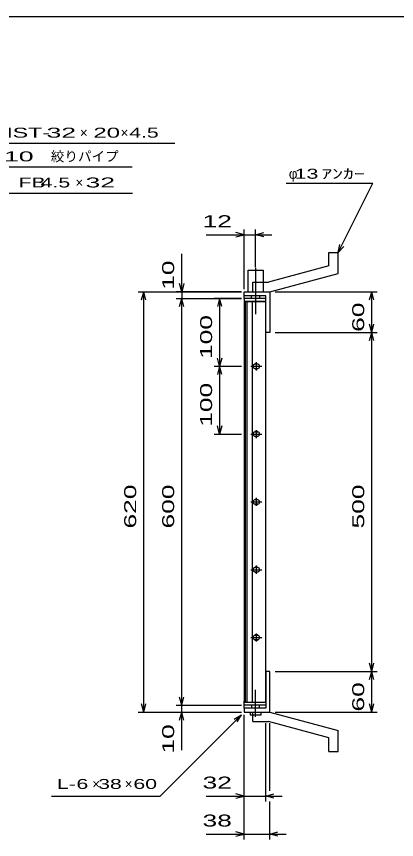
# Model space of a CAD drawing. Units: millimetres, scale not verified. Extents: x -1456 to 1385, y -1026 to 843.
# Drawn here: x -610 to -49, y -371 to 843 of the extents above; entities that cross this region are included whole.
import ezdxf
from ezdxf.enums import TextEntityAlignment as Align

# ---------------------------------------------------------------- set-up
doc = ezdxf.new("R2010")
doc.units = ezdxf.units.MM
doc.header["$LTSCALE"] = 8
doc.linetypes.add('LONG_DASHED_DOTTED', pattern=[15.25, 12, -1.5, 0.25, -1.5])
for name, color, linetype, lineweight in [('0_2', 150, 'Continuous', 25), ('16', 3, 'Continuous', 25), ('19', 6, 'Continuous', 25), ('22', 2, 'Continuous', 25)]:
    doc.layers.add(name, color=color, linetype=linetype, lineweight=lineweight)
doc.styles.add('ベクトル', font='')
doc.styles.get('ベクトル').set_extended_font_data('ベクトル')

msp = doc.modelspace()

# ---------------------------------------------------------------- linework, layer by layer
at = {"layer": '0_2'}
msp.add_line((-1383.2, 842.8), (1384.8, 842.8), dxfattribs=at)
at = {"layer": '16'}
for p, q in [((-241.8, 426.8), (-273.8, 426.8)), ((-273.8, 426.8), (-273.8, 422.3)), ((-241.8, 422.3), (-241.8, 426.8)), ((-273.8, 422.3), (-241.8, 422.3)), ((-273.8, 422.3), (-273.8, -168.7)), ((-241.8, 422.3), (-273.8, 422.3)), ((-272.3, 422.3), (-272.3, -168.7)), ((-269.3, -168.7), (-269.3, 422.3)), ((-261.8, 422.3), (-261.8, -168.7)), ((-241.8, -168.7), (-241.8, 422.3)), ((-253.8, 329.8), (-257.8, 329.8)), ((-255.8, 332.8), (-255.8, 320.8)), ((-263.8, 326.8), (-247.8, 326.8)), ((-257.8, 323.8), (-253.8, 323.8)), ((-255.8, 232.8), (-255.8, 220.8)), ((-263.8, 226.8), (-247.8, 226.8)), ((-253.8, 229.8), (-257.8, 229.8)), ((-257.8, 223.8), (-253.8, 223.8)), ((-263.8, 126.8), (-247.8, 126.8)), ((-253.8, 129.8), (-257.8, 129.8)), ((-257.8, 123.8), (-253.8, 123.8)), ((-255.8, 132.8), (-255.8, 120.8)), ((-263.8, 26.8), (-247.8, 26.8)), ((-253.8, 29.8), (-257.8, 29.8)), ((-255.8, 32.8), (-255.8, 20.8)), ((-257.8, 23.8), (-253.8, 23.8)), ((-253.8, -70.2), (-257.8, -70.2)), ((-255.8, -67.2), (-255.8, -79.2)), ((-263.8, -73.2), (-247.8, -73.2)), ((-257.8, -76.2), (-253.8, -76.2)), ((-273.8, -168.7), (-241.8, -168.7)), ((-273.8, -173.2), (-273.8, -168.7)), ((-273.8, -168.7), (-241.8, -168.7)), ((-241.8, -168.7), (-241.8, -173.2)), ((-241.8, -173.2), (-273.8, -173.2))]:
    msp.add_line(p, q, dxfattribs=at)
for centre, radius, start, end in [((-257.8, 326.8), 3, 90, 270), ((-255.8, 326.8), 4, 46.6, 133.4), ((-253.8, 326.8), 3, 270, 90), ((-255.8, 326.8), 4, 226.6, 313.4), ((-255.8, 226.8), 4, 46.6, 133.4), ((-257.8, 226.8), 3, 90, 270), ((-255.8, 226.8), 4, 226.6, 313.4), ((-253.8, 226.8), 3, 270, 90), ((-257.8, 126.8), 3, 90, 270), ((-255.8, 126.8), 4, 46.6, 133.4), ((-255.8, 126.8), 4, 226.6, 313.4), ((-253.8, 126.8), 3, 270, 90), ((-257.8, 26.8), 3, 90, 270), ((-255.8, 26.8), 4, 46.6, 133.4), ((-253.8, 26.8), 3, 270, 90), ((-255.8, 26.8), 4, 226.6, 313.4), ((-257.8, -73.2), 3, 90, 270), ((-255.8, -73.2), 4, 46.6, 133.4), ((-253.8, -73.2), 3, 270, 90), ((-255.8, -73.2), 4, 226.6, 313.4)]:
    msp.add_arc(centre, radius, start, end, dxfattribs=at)
at = {"layer": '19'}
for p, q in [((-148.8, 494.8), (-134.8, 494.8)), ((-148.8, 474.8), (-148.8, 494.8)), ((-134.8, 463.8), (-134.8, 494.8)), ((-148.8, 474.8), (-237.8, 450.8)), ((-267.8, 436.8), (-267.8, 468.8)), ((-267.8, 468.8), (-245.8, 468.8)), ((-245.8, 468.8), (-245.8, 436.8)), ((-235.8, 436.8), (-134.8, 463.8)), ((-260.8, 450.8), (-237.8, 450.8)), ((-260.8, 436.8), (-260.8, 450.8)), ((-273.8, 426.8), (-273.8, 436.8)), ((-273.8, 430.8), (-273.8, 436.8)), ((-273.8, 436.8), (-236.8, 436.8)), ((-241.8, 430.8), (-273.8, 430.8)), ((-262.8, 426.8), (-262.8, 430.8)), ((-260.8, 436.8), (-235.8, 436.8)), ((-250.8, 430.8), (-250.8, 426.8)), ((-241.8, 376.8), (-241.8, 430.8)), ((-236.8, 436.8), (-235.8, 435.8)), ((-235.8, 435.8), (-235.8, 376.8)), ((-235.8, 376.8), (-241.8, 376.8)), ((-235.8, -123.2), (-241.8, -123.2)), ((-241.8, -123.2), (-241.8, -177.2)), ((-235.8, -182.2), (-235.8, -123.2)), ((-273.8, -177.2), (-273.8, -167.2)), ((-273.8, -177.2), (-273.8, -183.2)), ((-241.8, -177.2), (-273.8, -177.2)), ((-262.8, -173.2), (-262.8, -177.2)), ((-250.8, -177.2), (-250.8, -173.2)), ((-273.8, -183.2), (-236.8, -183.2)), ((-264.8, -183.2), (-264.8, -187.2)), ((-264.8, -187.2), (-248.8, -187.2)), ((-260.8, -183.2), (-235.8, -183.2)), ((-260.8, -197.2), (-260.8, -183.2)), ((-248.8, -187.2), (-248.8, -183.2)), ((-236.8, -183.2), (-235.8, -182.2)), ((-235.8, -183.2), (-134.8, -210.2)), ((-260.8, -197.2), (-237.8, -197.2)), ((-148.8, -221.2), (-237.8, -197.2)), ((-134.8, -241.2), (-134.8, -210.2)), ((-148.8, -241.2), (-148.8, -221.2)), ((-148.8, -241.2), (-134.8, -241.2))]:
    msp.add_line(p, q, dxfattribs=at)
at = {"layer": '19', "linetype": 'LONG_DASHED_DOTTED'}
for p, q in [((-256.8, 471.8), (-256.8, 403.8)), ((-256.8, -190.2), (-256.8, -150.2))]:
    msp.add_line(p, q, dxfattribs=at)
at = {"layer": '22', "color": 4}
for p, q in [((-808.05, 655.8), (-376.05, 655.8)), ((-790.8, 620.8), (-438.8, 620.8)), ((-211.8, 596.8), (-83.8, 596.8)), ((-134.8, 494.8), (-83.8, 596.8)), ((-774.6, 582.3), (-438.6, 582.3)), ((-273.8, 520.8), (-285.8, 524)), ((-273.8, 440.8), (-273.8, 528.8)), ((-256.8, 472.8), (-256.8, 528.8)), ((-256.8, 520.8), (-244.8, 524)), ((-329.8, 520.8), (-273.8, 520.8)), ((-285.8, 517.6), (-273.8, 520.8)), ((-273.8, 520.8), (-256.8, 520.8)), ((-244.8, 517.6), (-256.8, 520.8)), ((-256.8, 520.8), (-232.8, 520.8)), ((-134.8, 494.8), (-132.4, 506.48)), ((-134.8, 494.8), (-126.8, 503.6)), ((-365.8, 436.8), (-365.8, 492.8)), ((-365.8, 436.8), (-369, 448.8)), ((-362.6, 448.8), (-365.8, 436.8)), ((-429.8, 436.8), (-277.8, 436.8)), ((-425, 424.8), (-421.8, 436.8)), ((-418.6, 424.8), (-421.8, 436.8)), ((-421.8, -183.2), (-421.8, 436.8)), ((-277.8, 436.8), (-373.8, 436.8)), ((-373.8, 426.8), (-277.8, 426.8)), ((-369, 414.8), (-365.8, 426.8)), ((-365.8, 436.8), (-365.8, 426.8)), ((-362.6, 414.8), (-365.8, 426.8)), ((-365.8, -173.2), (-365.8, 426.8)), ((-277.8, 426.8), (-317.8, 426.8)), ((-309.8, 426.8), (-313, 414.8)), ((-306.6, 414.8), (-309.8, 426.8)), ((-309.8, 426.8), (-309.8, 326.8)), ((-227.8, 436.8), (-77.4, 436.8)), ((-88.6, 424.8), (-85.4, 436.8)), ((-82.2, 424.8), (-85.4, 436.8)), ((-85.4, 376.8), (-85.4, 436.8)), ((-85.4, 376.8), (-88.6, 388.8)), ((-85.4, 376.8), (-82.2, 388.8)), ((-227.8, 376.8), (-77.4, 376.8)), ((-88.6, 364.8), (-85.4, 376.8)), ((-82.2, 364.8), (-85.4, 376.8)), ((-85.4, -123.2), (-85.4, 376.8)), ((-309.8, 326.8), (-313, 338.8)), ((-306.6, 338.8), (-309.8, 326.8)), ((-317.8, 326.8), (-277.8, 326.8)), ((-309.8, 326.8), (-313, 314.8)), ((-306.6, 314.8), (-309.8, 326.8)), ((-309.8, 326.8), (-309.8, 226.8)), ((-309.8, 226.8), (-313, 238.8)), ((-306.6, 238.8), (-309.8, 226.8)), ((-317.8, 226.8), (-277.8, 226.8)), ((-85.4, -123.2), (-88.6, -111.2)), ((-85.4, -123.2), (-82.2, -111.2)), ((-227.8, -123.2), (-77.4, -123.2)), ((-88.6, -135.2), (-85.4, -123.2)), ((-82.2, -135.2), (-85.4, -123.2)), ((-85.4, -183.2), (-85.4, -123.2)), ((-365.8, -173.2), (-369, -161.2)), ((-365.8, -173.2), (-362.6, -161.2)), ((-421.8, -183.2), (-425, -171.2)), ((-421.8, -183.2), (-418.6, -171.2)), ((-373.8, -173.2), (-277.8, -173.2)), ((-365.8, -183.2), (-365.8, -173.2)), ((-85.4, -183.2), (-88.6, -171.2)), ((-85.4, -183.2), (-82.2, -171.2)), ((-429.8, -183.2), (-277.8, -183.2)), ((-397.8, -307.2), (-277.8, -187.2)), ((-373.8, -183.2), (-277.8, -183.2)), ((-369, -195.2), (-365.8, -183.2)), ((-362.6, -195.2), (-365.8, -183.2)), ((-365.8, -239.2), (-365.8, -183.2)), ((-288.2, -193.6), (-277.8, -187.2)), ((-284.2, -197.6), (-277.8, -187.2)), ((-273.8, -315.2), (-273.8, -187.2)), ((-273.8, -371.2), (-273.8, -187.2)), ((-227.8, -183.2), (-77.4, -183.2)), ((-241.8, -315.2), (-241.8, -199.4)), ((-235.8, -299.2), (-235.8, -199.4)), ((-557.8, -307.2), (-397.8, -307.2)), ((-329.8, -307.2), (-273.8, -307.2)), ((-273.8, -307.2), (-285.8, -304)), ((-285.8, -310.4), (-273.8, -307.2)), ((-273.8, -307.2), (-241.8, -307.2)), ((-241.8, -307.2), (-229.8, -304)), ((-229.8, -310.4), (-241.8, -307.2)), ((-241.8, -307.2), (-217.8, -307.2)), ((-235.8, -371.2), (-235.8, -315.2)), ((-329.8, -363.2), (-273.8, -363.2)), ((-273.8, -363.2), (-285.8, -360)), ((-285.8, -366.4), (-273.8, -363.2)), ((-273.8, -363.2), (-235.8, -363.2)), ((-235.8, -363.2), (-223.8, -360)), ((-223.8, -366.4), (-235.8, -363.2)), ((-235.8, -363.2), (-211.8, -363.2))]:
    msp.add_line(p, q, dxfattribs=at)

# ---------------------------------------------------------------- texts
at = {"layer": '22', "style": 'ベクトル'}
for s, height, width, p in [('NST-', 14.66, 1.75, (-640.05, 671.4)), (' 32 ', 14.66, 2, (-576.05, 671.4)), ('20', 14.66, 1.8, (-496.05, 671.4)), (' 4.5 ', 14.66, 1.6, (-452.05, 671.4)), (' 10 ', 14.66, 2, (-638.8, 636.4)), (' 13 ', 14.66, 1.6, (-207.8, 610.8)), ('ｱﾝｶｰ', 14.66, 1.6, (-159.8, 610.8)), ('FB', 14.66, 1.6, (-606.6, 597.9)), (' 4.5 ', 14.66, 1.6, (-582.6, 597.9)), (' 32 ', 14.66, 2, (-518.6, 597.9)), (' 12 ', 17.6, 1.65, (-345.8, 540.8)), (' 32 ', 17.6, 1.65, (-345.8, -287.2)), ('L-', 14.66, 1.6, (-549.8, -289.2)), (' 6 ', 14.66, 1.6, (-529.8, -289.2)), (' 38 ', 14.66, 1.6, (-497.8, -289.2)), (' 60 ', 14.66, 1.6, (-445.8, -289.2)), (' 38 ', 17.6, 1.65, (-345.8, -343.2))]:
    msp.add_text(s, height=height, dxfattribs=dict(at, width=width)).set_placement(p, align=Align.MIDDLE_LEFT)
for s, p in [('×', (-516.05, 671.4)), ('×', (-456.05, 671.4)), ('絞りパイプ', (-558.8, 636.4)), ('φ', (-207.8, 610.8)), ('×', (-522.6, 597.9)), ('×', (-497.8, -289.2)), ('×', (-449.8, -289.2))]:
    msp.add_text(s, height=14.66, dxfattribs=at).set_placement(p, align=Align.MIDDLE_LEFT)
at = {"layer": '22', "style": 'ベクトル', "width": 1.65}
for s, p in [(' 10 ', (-385.8, 428.8)), (' 60 ', (-105.4, 366.8)), (' 100 ', (-329.8, 326.8)), (' 100 ', (-329.8, 226.8)), (' 620 ', (-441.8, 76.8)), (' 600 ', (-385.8, 76.8)), (' 500 ', (-105.4, 76.8)), (' 60 ', (-105.4, -193.2)), (' 10 ', (-385.8, -255.2))]:
    msp.add_text(s, height=17.6, rotation=90, dxfattribs=at).set_placement(p, align=Align.MIDDLE_LEFT)

doc.saveas('drawing.dxf')
